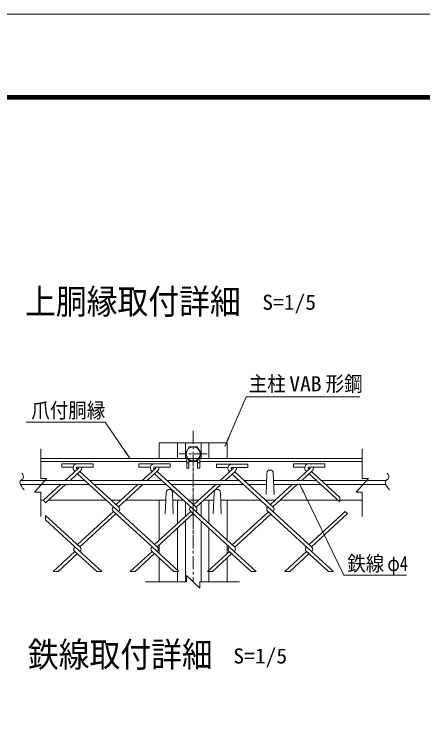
# Model space of a CAD drawing. Units: millimetres, scale not verified, with parts at other scales. Extents: x -4455 to 4455, y -3150 to 3150.
# Drawn here: x 1590 to 2765, y 1120 to 3150 of the extents above; entities that cross this region are included whole.
import ezdxf
from ezdxf.enums import TextEntityAlignment as Align

# ---------------------------------------------------------------- set-up
doc = ezdxf.new("R2010")
doc.units = ezdxf.units.MM
doc.header["$LTSCALE"] = 30
doc.linetypes.add('USER1', pattern=[2, 1.25, -0.25, 0.25, -0.25])
doc.layers.add('0-0_7詳細', color=7, linetype='Continuous', lineweight=18)
doc.layers.add('0-D_D-TTL', color=7, linetype='Continuous', lineweight=9)
doc.styles.add('ＭＳ ゴシック', font='')
doc.styles.get('ＭＳ ゴシック').set_extended_font_data('MS Gothic')

msp = doc.modelspace()

# ---------------------------------------------------------------- linework, layer by layer
at = {"layer": '0-0_7詳細', "color": 1, "linetype": 'USER1'}
for p, q in [((2104.95, 1953.45), (2104.95, 1519.51)), ((2104.95, 1888.85), (2104.95, 1623.28)), ((2145.25, 1887.3), (2064.6, 1887.3))]:
    msp.add_line(p, q, dxfattribs=at)
at = {"layer": '0-0_7詳細', "lineweight": 9}
for p, q in [((2007.45, 1918.95), (2202.45, 1918.95)), ((2007.45, 1918.95), (2007.45, 1873.95)), ((2059.95, 1918.95), (2059.95, 1873.95)), ((2082.45, 1918.95), (2082.45, 1873.95)), ((2127.45, 1918.95), (2127.45, 1873.95)), ((2149.95, 1918.95), (2149.95, 1873.95)), ((2202.45, 1918.95), (2202.45, 1873.95)), ((1666.44, 1873.95), (2086.2, 1873.95)), ((2239.95, 1873.95), (1969.95, 1873.95)), ((2086.2, 1879.04), (2086.2, 1846.26)), ((2088.67, 1874.76), (2086.2, 1874.76)), ((2089.14, 1873.95), (2120.77, 1873.95)), ((2092.2, 1868.64), (2092.2, 1846.26)), ((2121.24, 1874.76), (2123.7, 1874.76)), ((2123.7, 1879.04), (2123.7, 1846.26)), ((2123.7, 1873.95), (2591.04, 1873.95)), ((1666.44, 1864.95), (2086.2, 1864.95)), ((2092.2, 1861.26), (2086.2, 1861.26)), ((2092.2, 1864.95), (2117.7, 1864.95)), ((2117.7, 1861.26), (2123.7, 1861.26)), ((2123.7, 1864.95), (2591.04, 1864.95)), ((2092.2, 1846.26), (2086.2, 1846.26)), ((2314.83, 1770.45), (2317.08, 1831.95)), ((2337.33, 1770.45), (2335.08, 1831.95)), ((1608.68, 1810.95), (1793.05, 1810.95)), ((1807.26, 1810.95), (2015.08, 1810.95)), ((2029.29, 1810.95), (2237.11, 1810.95)), ((2251.32, 1810.95), (2316.31, 1810.95)), ((2335.85, 1810.95), (2459.14, 1810.95)), ((2473.35, 1810.95), (2659.24, 1810.95)), ((1608.15, 1798.95), (1806.15, 1798.95)), ((1820.36, 1798.95), (2028.18, 1798.95)), ((2042.39, 1798.95), (2250.21, 1798.95)), ((2264.42, 1798.95), (2315.87, 1798.95)), ((2336.29, 1798.95), (2472.23, 1798.95)), ((2486.44, 1798.95), (2658.71, 1798.95)), ((2024.7, 1714.95), (2026.95, 1776.45)), ((2047.2, 1714.95), (2044.95, 1776.45)), ((2162.7, 1714.95), (2164.95, 1776.45)), ((2185.2, 1714.95), (2182.95, 1776.45)), ((1666.44, 1753.95), (1674.36, 1753.95)), ((1688.57, 1753.95), (1855.26, 1753.95)), ((1869.47, 1753.95), (1896.39, 1753.95)), ((1910.6, 1753.95), (2026.13, 1753.95)), ((2007.45, 1753.95), (2007.45, 1639.25)), ((2045.78, 1753.95), (2077.29, 1753.95)), ((2059.95, 1753.95), (2059.95, 1687.36)), ((2082.45, 1749.21), (2082.45, 1707.98)), ((2091.5, 1753.95), (2120.56, 1753.95)), ((2127.45, 1747.25), (2127.45, 1707.98)), ((2134.76, 1753.95), (2164.13, 1753.95)), ((2149.95, 1753.95), (2149.95, 1687.36)), ((2183.78, 1753.95), (2299.31, 1753.95)), ((2202.45, 1753.95), (2202.45, 1639.25)), ((2313.52, 1753.95), (2340.44, 1753.95)), ((2354.65, 1753.95), (2521.34, 1753.95)), ((2526.45, 1753.95), (2591.04, 1753.95)), ((2082.45, 1694.95), (2082.45, 1519.51)), ((2127.45, 1694.95), (2127.45, 1519.51)), ((2059.95, 1674.34), (2059.95, 1553.36)), ((2149.95, 1674.34), (2149.95, 1553.36)), ((2007.45, 1626.23), (2007.45, 1601.46)), ((2202.45, 1626.23), (2202.45, 1601.46)), ((2007.45, 1588.44), (2007.45, 1519.51)), ((2202.45, 1588.44), (2202.45, 1519.51)), ((1841.82, 1549.79), (1827.61, 1549.79)), ((2059.95, 1551.33), (2059.95, 1519.51)), ((2149.95, 1551.33), (2149.95, 1519.51))]:
    msp.add_line(p, q, dxfattribs=at)
at = {"layer": '0-0_7詳細', "color": 4}
for p, q in [((1666.44, 1816.38), (1666.44, 1901.96)), ((2591.04, 1816.38), (2591.04, 1901.96)), ((1684.44, 1816.38), (1648.44, 1777.61)), ((1666.44, 1816.38), (1684.44, 1816.38)), ((1666.44, 1777.61), (1648.44, 1777.61)), ((1666.44, 1777.61), (1666.44, 1707.42)), ((2591.04, 1777.61), (2573.04, 1777.61)), ((2591.04, 1777.61), (2591.04, 1707.42)), ((2124.34, 1501.51), (2085.57, 1537.51)), ((2085.57, 1519.51), (2085.57, 1537.51)), ((2085.57, 1519.51), (1967.76, 1519.51)), ((2124.34, 1519.51), (2238.28, 1519.51)), ((2124.34, 1519.51), (2124.34, 1501.51))]:
    msp.add_line(p, q, dxfattribs=at)
at = {"layer": '0-0_7詳細', "color": 3}
for p, q in [((1726.91, 1858.99), (1726.91, 1849.39)), ((1772.35, 1858.99), (1726.91, 1858.99)), ((1759.72, 1849.39), (1726.91, 1849.39)), ((1771.48, 1858.99), (1816.91, 1858.99)), ((1771.48, 1849.39), (1816.91, 1849.39)), ((1772.35, 1849.39), (1771.48, 1849.39)), ((1816.91, 1858.99), (1816.91, 1849.39)), ((1994.38, 1858.99), (1948.94, 1858.99)), ((1948.94, 1858.99), (1948.94, 1849.39)), ((1981.75, 1849.39), (1948.94, 1849.39)), ((1993.51, 1858.99), (2038.94, 1858.99)), ((1993.51, 1849.39), (2038.94, 1849.39)), ((1994.38, 1849.39), (1993.51, 1849.39)), ((2038.94, 1858.99), (2038.94, 1849.39)), ((2172.04, 1858.01), (2172.04, 1848.41)), ((2217.48, 1858.01), (2172.04, 1858.01)), ((2204.85, 1848.41), (2172.04, 1848.41)), ((2216.6, 1858.01), (2262.04, 1858.01)), ((2216.6, 1848.41), (2262.04, 1848.41)), ((2217.48, 1848.41), (2216.6, 1848.41)), ((2262.04, 1858.01), (2262.04, 1848.41)), ((2438.43, 1858.99), (2393, 1858.99)), ((2393, 1858.99), (2393, 1849.39)), ((2425.8, 1849.39), (2393, 1849.39)), ((2437.56, 1858.99), (2483, 1858.99)), ((2437.56, 1849.39), (2483, 1849.39)), ((2438.43, 1849.39), (2437.56, 1849.39)), ((2483, 1858.99), (2483, 1849.39)), ((1773.97, 1845.22), (1736.56, 1810.95)), ((1780.46, 1838.15), (1750.77, 1810.95)), ((1764.81, 1836.83), (1763.37, 1838.15)), ((1771.91, 1843.34), (1769.86, 1845.22)), ((1771.91, 1843.34), (1773.97, 1845.22)), ((1890.03, 1722.08), (1771.91, 1830.32)), ((1779.02, 1836.83), (1780.46, 1838.15)), ((1891.1, 1734.12), (1779.02, 1836.83)), ((1996, 1845.22), (1958.59, 1810.95)), ((2002.48, 1838.15), (1972.8, 1810.95)), ((1986.84, 1836.83), (1985.4, 1838.15)), ((1993.94, 1843.34), (1991.88, 1845.22)), ((2112.06, 1722.08), (1993.94, 1830.32)), ((2113.13, 1734.12), (2001.05, 1836.83)), ((2219.1, 1844.24), (2182.76, 1810.95)), ((2225.58, 1837.16), (2196.97, 1810.95)), ((2209.93, 1835.85), (2208.5, 1837.16)), ((2217.04, 1842.36), (2214.98, 1844.24)), ((2335.16, 1721.1), (2217.04, 1829.34)), ((2336.23, 1733.14), (2224.14, 1835.85)), ((2440.05, 1845.22), (2402.65, 1810.95)), ((2446.54, 1838.15), (2416.86, 1810.95)), ((2430.89, 1836.83), (2429.45, 1838.15)), ((2438, 1843.34), (2435.94, 1845.22)), ((2526.45, 1749.27), (2438, 1830.32)), ((2526.45, 1762.29), (2445.1, 1836.83)), ((1723.47, 1798.95), (1674.36, 1753.95)), ((1945.49, 1798.95), (1882.93, 1741.61)), ((1959.7, 1798.95), (1890.03, 1735.1)), ((2169.66, 1798.95), (2106.03, 1740.63)), ((2183.87, 1798.95), (2113.13, 1734.12)), ((2389.55, 1798.95), (2326.98, 1741.61)), ((2403.76, 1798.95), (2334.09, 1735.1)), ((2526.45, 1762.29), (2526.45, 1749.27)), ((1875.82, 1735.1), (1874.75, 1734.12)), ((1875.82, 1735.1), (1874.75, 1734.12)), ((2002.12, 1619.38), (1875.82, 1735.1)), ((1891.1, 1734.12), (1882.93, 1741.61)), ((2097.85, 1735.1), (2096.78, 1734.12)), ((2097.85, 1735.1), (2096.78, 1734.12)), ((2224.14, 1619.38), (2097.85, 1735.1)), ((2319.88, 1735.1), (2318.81, 1734.12)), ((2319.88, 1735.1), (2318.81, 1734.12)), ((2446.17, 1619.38), (2319.88, 1735.1)), ((1780.09, 1619.38), (1680.46, 1710.67)), ((1680.46, 1697.65), (1680.46, 1710.67)), ((1875.82, 1722.08), (1771.91, 1626.87)), ((1882.93, 1715.57), (1779.02, 1620.36)), ((1986.84, 1620.36), (1874.75, 1723.06)), ((1891.1, 1723.06), (1890.03, 1722.08)), ((2097.85, 1722.08), (1993.94, 1626.87)), ((2104.95, 1715.57), (2001.05, 1620.36)), ((2223.07, 1607.34), (2096.78, 1723.06)), ((2113.13, 1723.06), (2112.06, 1722.08)), ((2320.95, 1721.1), (2217.04, 1625.89)), ((2328.05, 1714.59), (2224.14, 1619.38)), ((2326.98, 1715.57), (2318.81, 1723.06)), ((2445.1, 1607.34), (2318.81, 1723.06)), ((2335.16, 1723.06), (2334.09, 1722.08)), ((2335.16, 1723.06), (2334.09, 1722.08)), ((2541.91, 1722.08), (2438, 1626.87)), ((2549.01, 1715.57), (2445.1, 1620.36)), ((2541.91, 1722.08), (2549.01, 1715.57)), ((1764.81, 1620.36), (1680.46, 1697.65)), ((1780.09, 1619.38), (1771.91, 1626.87)), ((2002.12, 1619.38), (1993.94, 1626.87)), ((1764.81, 1607.34), (1702.01, 1549.79)), ((1764.81, 1620.36), (1763.74, 1619.38)), ((1764.81, 1620.36), (1763.74, 1619.38)), ((1827.61, 1549.79), (1763.74, 1608.32)), ((1841.82, 1549.79), (1764.81, 1620.36)), ((1780.09, 1608.32), (1779.02, 1607.34)), ((1986.84, 1607.34), (1924.04, 1549.79)), ((1986.84, 1620.36), (1985.77, 1619.38)), ((1986.84, 1620.36), (1985.77, 1619.38)), ((2049.63, 1549.79), (1985.77, 1608.32)), ((2063.84, 1549.79), (1986.84, 1620.36)), ((2002.12, 1608.32), (2001.05, 1607.34)), ((2208.86, 1607.34), (2146.07, 1549.79)), ((2208.86, 1620.36), (2207.79, 1619.38)), ((2208.86, 1620.36), (2207.79, 1619.38)), ((2271.66, 1549.79), (2207.79, 1608.32)), ((2215.97, 1600.83), (2207.79, 1608.32)), ((2224.14, 1608.32), (2223.07, 1607.34)), ((2224.14, 1608.32), (2223.07, 1607.34)), ((2285.87, 1549.79), (2223.07, 1607.34)), ((2430.89, 1607.34), (2368.09, 1549.79)), ((2430.89, 1620.36), (2429.82, 1619.38)), ((2430.89, 1620.36), (2429.82, 1619.38)), ((2493.69, 1549.79), (2429.82, 1608.32)), ((2438, 1600.83), (2429.82, 1608.32)), ((2446.17, 1608.32), (2445.1, 1607.34)), ((2446.17, 1608.32), (2445.1, 1607.34)), ((2507.9, 1549.79), (2445.1, 1607.34)), ((1771.91, 1600.83), (1716.22, 1549.79)), ((1993.94, 1600.83), (1938.25, 1549.79)), ((2215.97, 1600.83), (2160.28, 1549.79)), ((1716.22, 1549.79), (1702.01, 1549.79)), ((1938.25, 1549.79), (1924.04, 1549.79)), ((2063.84, 1549.79), (2049.63, 1549.79)), ((2160.28, 1549.79), (2146.07, 1549.79)), ((2285.87, 1549.79), (2271.66, 1549.79)), ((2507.9, 1549.79), (2493.69, 1549.79))]:
    msp.add_line(p, q, dxfattribs=at)
at = {"layer": '0-0_7詳細', "color": 1}
for points in [[(2584.01, 2050.86), (2256.73, 2050.86), (2196.06, 1908.77)], [(1624.64, 1978.4), (1851.67, 1978.4), (1923.86, 1872.87)]]:
    msp.add_lwpolyline(points, dxfattribs=at)
at = {"layer": '0-0_7詳細', "color": 3}
msp.add_lwpolyline([(2081.43, 1887.3), (2093.19, 1907.67), (2116.71, 1907.67), (2128.47, 1887.3), (2116.71, 1866.93), (2093.19, 1866.93)], close=True, dxfattribs=at)
at = {"layer": '0-0_7詳細', "lineweight": 9}
for points in [[(2117.7, 1868.64), (2117.7, 1846.26), (2123.7, 1846.26)], [(2718.47, 1538.82), (2538.4, 1538.82), (2410.12, 1801.56)]]:
    msp.add_lwpolyline(points, dxfattribs=at)
at = {"layer": '0-0_7詳細', "color": 4}
for points in [[(1611.88, 1832.22), (1612.19, 1831.83), (1614.86, 1827.63), (1616.42, 1823.87), (1616.89, 1820.56), (1616.27, 1817.68), (1614.55, 1815.25), (1611.73, 1813.26), (1608.9, 1811.25), (1607.15, 1808.77), (1606.47, 1805.82), (1606.86, 1802.38), (1608.33, 1798.48), (1610.87, 1794.09), (1614.48, 1789.24), (1619.17, 1783.9)], [(2662.44, 1832.22), (2662.75, 1831.83), (2665.41, 1827.63), (2666.98, 1823.87), (2667.45, 1820.56), (2666.82, 1817.68), (2665.1, 1815.25), (2662.29, 1813.26), (2659.46, 1811.25), (2657.7, 1808.77), (2657.02, 1805.82), (2657.42, 1802.38), (2658.88, 1798.48), (2661.42, 1794.09), (2665.04, 1789.24), (2669.72, 1783.9)], [(2591.04, 1816.38), (2609.04, 1816.38), (2573.04, 1777.61)]]:
    msp.add_lwpolyline(points, dxfattribs=at)
at = {"layer": '0-0_7詳細', "color": 3}
for points in [[(1737.68, 1798.95), (1680.46, 1746.52), (1674.36, 1753.95)], [(2438, 1600.83), (2382.3, 1549.79), (2368.09, 1549.79)]]:
    msp.add_lwpolyline(points, dxfattribs=at)
msp.add_circle((2104.95, 1887.3), 20.4, dxfattribs=at)
for centre, radius, start, end in [((1771.48, 1846.99), 12, 90, 227.5), ((1771.48, 1846.99), 2.4, 90, 227.5), ((1772.35, 1846.99), 2.4, 312.5, 90), ((1772.35, 1846.99), 12, 312.5, 11.53696), ((1993.51, 1846.99), 12, 90, 227.5), ((1993.51, 1846.99), 2.4, 90, 227.5), ((1994.38, 1846.99), 2.4, 312.5, 90), ((1994.38, 1846.99), 12, 312.5, 11.53696), ((2216.6, 1846.01), 12, 90, 227.5), ((2216.6, 1846.01), 2.4, 90, 227.5), ((2217.48, 1846.01), 2.4, 312.5, 90), ((2217.48, 1846.01), 12, 312.5, 11.53696), ((2437.56, 1846.99), 12, 90, 227.5), ((2437.56, 1846.99), 2.4, 90, 227.5), ((2438.43, 1846.99), 2.4, 312.5, 90), ((2438.43, 1846.99), 12, 312.5, 11.53696), ((1879.82, 1728.59), 7.5, 132.5, 227.5), ((1886.03, 1728.59), 7.5, 312.5, 47.5), ((2101.85, 1728.59), 7.5, 132.5, 227.5), ((2108.06, 1728.59), 7.5, 312.5, 47.5), ((2323.87, 1728.59), 7.5, 132.5, 227.5), ((2330.09, 1728.59), 7.5, 312.5, 47.5), ((1768.8, 1613.85), 7.5, 132.5, 227.5), ((1775.02, 1613.85), 7.5, 312.5, 47.5), ((1990.83, 1613.85), 7.5, 132.5, 227.5), ((1997.05, 1613.85), 7.5, 312.5, 47.5), ((2212.86, 1613.85), 7.5, 132.5, 227.5), ((2219.08, 1613.85), 7.5, 312.5, 47.5), ((2434.89, 1613.85), 7.5, 132.5, 227.5), ((2441.11, 1613.85), 7.5, 312.5, 47.5)]:
    msp.add_arc(centre, radius, start, end, dxfattribs=at)
at = {"layer": '0-0_7詳細', "lineweight": 9}
for centre in [(2326.08, 1831.95), (2035.95, 1776.45), (2173.95, 1776.45)]:
    msp.add_arc(centre, 9, 0, 180, dxfattribs=at)
at = {"layer": '0-0_7詳細', "color": 1}
for points in [[(2195.28, 1906.93), (2202.27, 1936.57), (2211.85, 1932.48)], [(1924.98, 1871.22), (1903.75, 1893.04), (1912.35, 1898.93)]]:
    msp.add_solid(points, dxfattribs=at)
at = {"layer": '0-0_7詳細'}
msp.add_solid([(2409.24, 1803.36), (2427.09, 1778.69), (2417.72, 1774.12)], dxfattribs=at)
at = {"layer": '0-D_D-TTL', "color": 2, "lineweight": 18}
msp.add_lwpolyline([(-4454.56, 3150.45), (4455.14, 3150.45), (4455.14, -3149.97), (-4454.56, -3149.97)], close=True, dxfattribs=at)
at = {"layer": '0-D_D-TTL'}
for points in [[(-4168.18, 2917.11), (4168.75, 2917.11), (4168.75, -2916.62), (-4168.18, -2916.62)], [(-4165.53, 2914.45), (4166.1, 2914.45), (4166.1, -2913.97), (-4165.53, -2913.97)], [(-4162.87, 2911.8), (4163.45, 2911.8), (4163.45, -2911.32), (-4162.87, -2911.32)], [(-4160.22, 2909.15), (4160.8, 2909.15), (4160.8, -2908.67), (-4160.22, -2908.67)], [(-4157.57, 2906.5), (4158.15, 2906.5), (4158.15, -2906.02), (-4157.57, -2906.02)]]:
    msp.add_lwpolyline(points, close=True, dxfattribs=at)

# ---------------------------------------------------------------- texts
at = {"layer": '0-0_7詳細', "style": 'ＭＳ ゴシック', "width": 0.9}
for s, p in [('上胴縁取付詳細', (1621.47, 2267.19)), ('鉄線取付詳細', (1629.44, 1253.21))]:
    msp.add_text(s, height=72.14, dxfattribs=at).set_placement(p, align=Align.BOTTOM_LEFT)
at = {"layer": '0-0_7詳細', "color": 3, "style": 'ＭＳ ゴシック'}
for s, width, p in [('S=1/5', 1.05, (2303.4, 2288.14)), ('主柱', 0.9, (2264.57, 2054.09)), ('形鋼', 0.9, (2485.8, 2054.09)), ('VAB', 1.05, (2381.23, 2053.91)), ('爪付胴縁', 0.9, (1639.36, 1977.73)), ('鉄線', 0.9, (2547.87, 1537.8)), ('φ4', 0.8, (2663.17, 1537.8)), ('S=1/5', 1.05, (2220.3, 1272.19))]:
    msp.add_text(s, height=43.33, dxfattribs=dict(at, width=width)).set_placement(p, align=Align.BOTTOM_LEFT)

doc.saveas('drawing.dxf')
